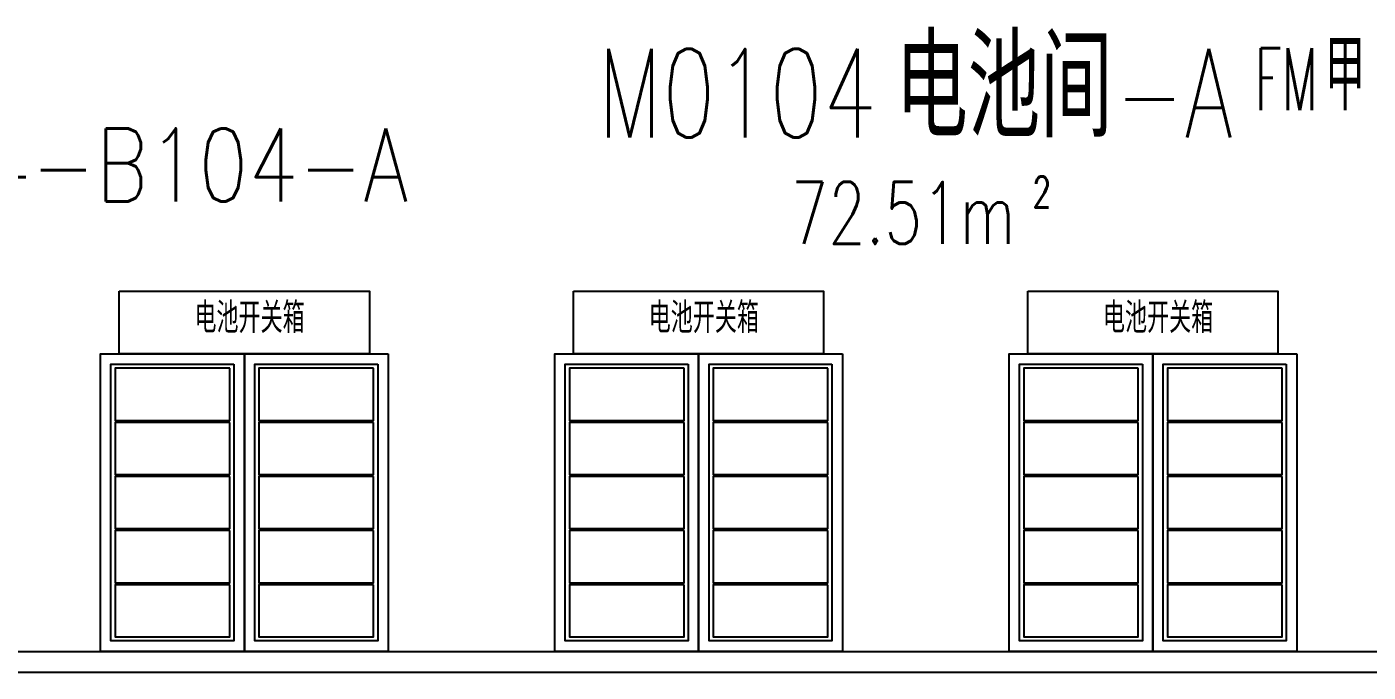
# Model space of a CAD drawing. Extents: x 758840 to 1108724, y -102573 to 143521.
# Drawn here: x 859074 to 865511, y 60738 to 63838 of the extents above; entities that cross this region are included whole.
import ezdxf

# ---------------------------------------------------------------- set-up
doc = ezdxf.new("R2010")
doc.units = 0
doc.header["$LTSCALE"] = 1000
doc.header["$MEASUREMENT"] = 0
for name, color, linetype in [('01-房间正式编号', 1, 'Continuous'), ('02电气-设备', 255, 'Continuous'), ('DOOR_FIRE_TEXT', 7, 'Continuous'), ('DUCT-新风管立管', 7, 'Continuous'), ('SPACE', 7, 'Continuous'), ('WALL-MOVE', 6, 'Continuous')]:
    doc.layers.add(name, color=color, linetype=linetype)
doc.styles.add('_TCH_SPACE', font='SIMPLEX', dxfattribs={"bigfont": 'GBCBIG'})
doc.styles.add('_TCH_WINDOW', font='SIMPLEX.shx', dxfattribs={"width": 0.8, "height": 3.5, "bigfont": 'GBCBIG.shx'})
doc.styles.get("Standard").update_dxf_attribs({"font": 'gbenor.shx', "bigfont": 'gbcbig.shx'})
doc.styles.add('平面图B$0$HZ', font='romans.shx', dxfattribs={"width": 0.8, "bigfont": 'gbcbig.shx'})

# ---------------------------------------------------------------- blocks, each defined once
blk = doc.blocks.new('*U312')
at = {"layer": 'DUCT-新风管立管', "color": 5, "ltscale": 5}
blk.add_lwpolyline([(-125, 275), (-125, -275), (125, -275), (125, 275)], close=True, dxfattribs=at)
blk = doc.blocks.new('*U313')
at = {"layer": '02电气-设备', "color": 0, "linetype": 'ByBlock', "lineweight": -2, "transparency": 16777216}
for p in [(0, 0), (260, 0), (520, 0), (780, 0), (1040, 0)]:
    blk.add_blockref('*U312', p, dxfattribs=at)
blk = doc.blocks.new('*U314')
at = {"layer": 'DUCT-新风管立管', "color": 5, "ltscale": 5}
blk.add_lwpolyline([(-125, 275), (-125, -275), (125, -275), (125, 275)], close=True, dxfattribs=at)
blk = doc.blocks.new('*U315')
at = {"layer": '02电气-设备', "color": 0, "linetype": 'ByBlock', "lineweight": -2, "transparency": 16777216}
for p in [(0, 0), (260, 0), (520, 0), (780, 0), (1040, 0)]:
    blk.add_blockref('*U314', p, dxfattribs=at)
blk = doc.blocks.new('*U316')
at = {"layer": 'DUCT-新风管立管', "color": 5, "ltscale": 5}
blk.add_lwpolyline([(-125, 275), (-125, -275), (125, -275), (125, 275)], close=True, dxfattribs=at)
blk = doc.blocks.new('*U317')
at = {"layer": '02电气-设备', "color": 0, "linetype": 'ByBlock', "lineweight": -2, "transparency": 16777216}
for p in [(0, 0), (260, 0), (520, 0), (780, 0), (1040, 0)]:
    blk.add_blockref('*U316', p, dxfattribs=at)
blk = doc.blocks.new('*U318')
at = {"layer": 'DUCT-新风管立管', "color": 5, "ltscale": 5}
blk.add_lwpolyline([(-125, 275), (-125, -275), (125, -275), (125, 275)], close=True, dxfattribs=at)
blk = doc.blocks.new('*U319')
at = {"layer": '02电气-设备', "color": 0, "linetype": 'ByBlock', "lineweight": -2, "transparency": 16777216}
for p in [(0, 0), (260, 0), (520, 0), (780, 0), (1040, 0)]:
    blk.add_blockref('*U318', p, dxfattribs=at)
blk = doc.blocks.new('*U320')
at = {"layer": 'DUCT-新风管立管', "color": 5, "ltscale": 5}
blk.add_lwpolyline([(-125, 275), (-125, -275), (125, -275), (125, 275)], close=True, dxfattribs=at)
blk = doc.blocks.new('*U321')
at = {"layer": '02电气-设备', "color": 0, "linetype": 'ByBlock', "lineweight": -2, "transparency": 16777216}
for p in [(0, 0), (260, 0), (520, 0), (780, 0), (1040, 0)]:
    blk.add_blockref('*U320', p, dxfattribs=at)
blk = doc.blocks.new('*U322')
at = {"layer": 'DUCT-新风管立管', "color": 5, "ltscale": 5}
blk.add_lwpolyline([(-125, 275), (-125, -275), (125, -275), (125, 275)], close=True, dxfattribs=at)
blk = doc.blocks.new('*U323')
at = {"layer": '02电气-设备', "color": 0, "linetype": 'ByBlock', "lineweight": -2, "transparency": 16777216}
for p in [(0, 0), (260, 0), (520, 0), (780, 0), (1040, 0)]:
    blk.add_blockref('*U322', p, dxfattribs=at)

msp = doc.modelspace()

# ---------------------------------------------------------------- linework, layer by layer
at = {"layer": '02电气-设备', "color": 5, "ltscale": 5}
for points in [[(859517.98, 62567.52), (860717.98, 62567.52), (860717.98, 62267.52), (859517.98, 62267.52)], [(861697.98, 62567.52), (862897.98, 62567.52), (862897.98, 62267.52), (861697.98, 62267.52)], [(863877.98, 62567.52), (865077.98, 62567.52), (865077.98, 62267.52), (863877.98, 62267.52)]]:
    msp.add_lwpolyline(points, close=True, dxfattribs=at)
at = {"layer": '02电气-设备', "color": 3, "ltscale": 5}
for points in [[(860117.98, 62267.52), (860117.98, 60837.52), (859427.98, 60837.52), (859427.98, 62267.52)], [(860807.98, 62267.52), (860807.98, 60837.52), (860117.98, 60837.52), (860117.98, 62267.52)], [(862297.98, 62267.52), (862297.98, 60837.52), (861607.98, 60837.52), (861607.98, 62267.52)], [(862987.98, 62267.52), (862987.98, 60837.52), (862297.98, 60837.52), (862297.98, 62267.52)], [(864477.98, 62267.52), (864477.98, 60837.52), (863787.98, 60837.52), (863787.98, 62267.52)], [(865167.98, 62267.52), (865167.98, 60837.52), (864477.98, 60837.52), (864477.98, 62267.52)], [(860067.98, 62217.52), (860067.98, 60887.52), (859477.98, 60887.52), (859477.98, 62217.52)], [(860757.98, 62217.52), (860757.98, 60887.52), (860167.98, 60887.52), (860167.98, 62217.52)], [(862247.98, 62217.52), (862247.98, 60887.52), (861657.98, 60887.52), (861657.98, 62217.52)], [(862937.98, 62217.52), (862937.98, 60887.52), (862347.98, 60887.52), (862347.98, 62217.52)], [(864427.98, 62217.52), (864427.98, 60887.52), (863837.98, 60887.52), (863837.98, 62217.52)], [(865117.98, 62217.52), (865117.98, 60887.52), (864527.98, 60887.52), (864527.98, 62217.52)]]:
    msp.add_lwpolyline(points, close=True, dxfattribs=at)
at = {"layer": 'WALL-MOVE', "color": 2}
for p, q in [((850412.98, 60837.52), (874188.02, 60837.52)), ((850337.98, 60737.52), (874263.02, 60737.52))]:
    msp.add_line(p, q, dxfattribs=at)

# ---------------------------------------------------------------- block references
at = {"layer": '02电气-设备', "color": 3, "rotation": 270}
for name, p in [('*U313', (859772.98, 62072.52)), ('*U315', (860462.98, 62072.52)), ('*U317', (861952.98, 62072.52)), ('*U319', (862642.98, 62072.52)), ('*U321', (864132.98, 62072.52)), ('*U323', (864822.98, 62072.52))]:
    msp.add_blockref(name, p, dxfattribs=at)

# ---------------------------------------------------------------- texts
at = {"layer": '01-房间正式编号', "color": 1, "style": '平面图B$0$HZ', "width": 0.8}
msp.add_text('BD4-B104-A', height=350, dxfattribs=at).set_placement((858348.5, 62999.66))
at = {"layer": '02电气-设备', "color": 3, "ltscale": 5}
for p in [(859878.26, 62367.08), (862058.26, 62367.08), (864238.26, 62367.08)]:
    msp.add_text('电池开关箱', height=147, dxfattribs=at).set_placement(p)
at = {"layer": 'DOOR_FIRE_TEXT', "style": '_TCH_WINDOW'}
for s, height, width, p in [('FM', 297.5, 0.564706, (864967.18, 63437.54)), ('甲', 337.59, 0.8, (865303.18, 63437.54))]:
    msp.add_text(s, height=height, dxfattribs=dict(at, width=width)).set_placement(p)
at = {"layer": 'SPACE', "color": 5, "style": '_TCH_SPACE'}
msp.add_text('电池间', height=482.27, dxfattribs=at).set_placement((863242.62, 63306.97))
at = {"layer": 'SPACE', "color": 5, "style": '_TCH_SPACE', "width": 0.705882}
for s, height, p in [('M0104', 425, (861814.05, 63306.97)), ('-A', 425, (864295.82, 63306.97)), ('72.51m', 297.5, (862739.93, 62795.1)), ('2', 148.75, (863899.93, 62970.1))]:
    msp.add_text(s, height=height, dxfattribs=at).set_placement(p)

doc.saveas('drawing.dxf')
